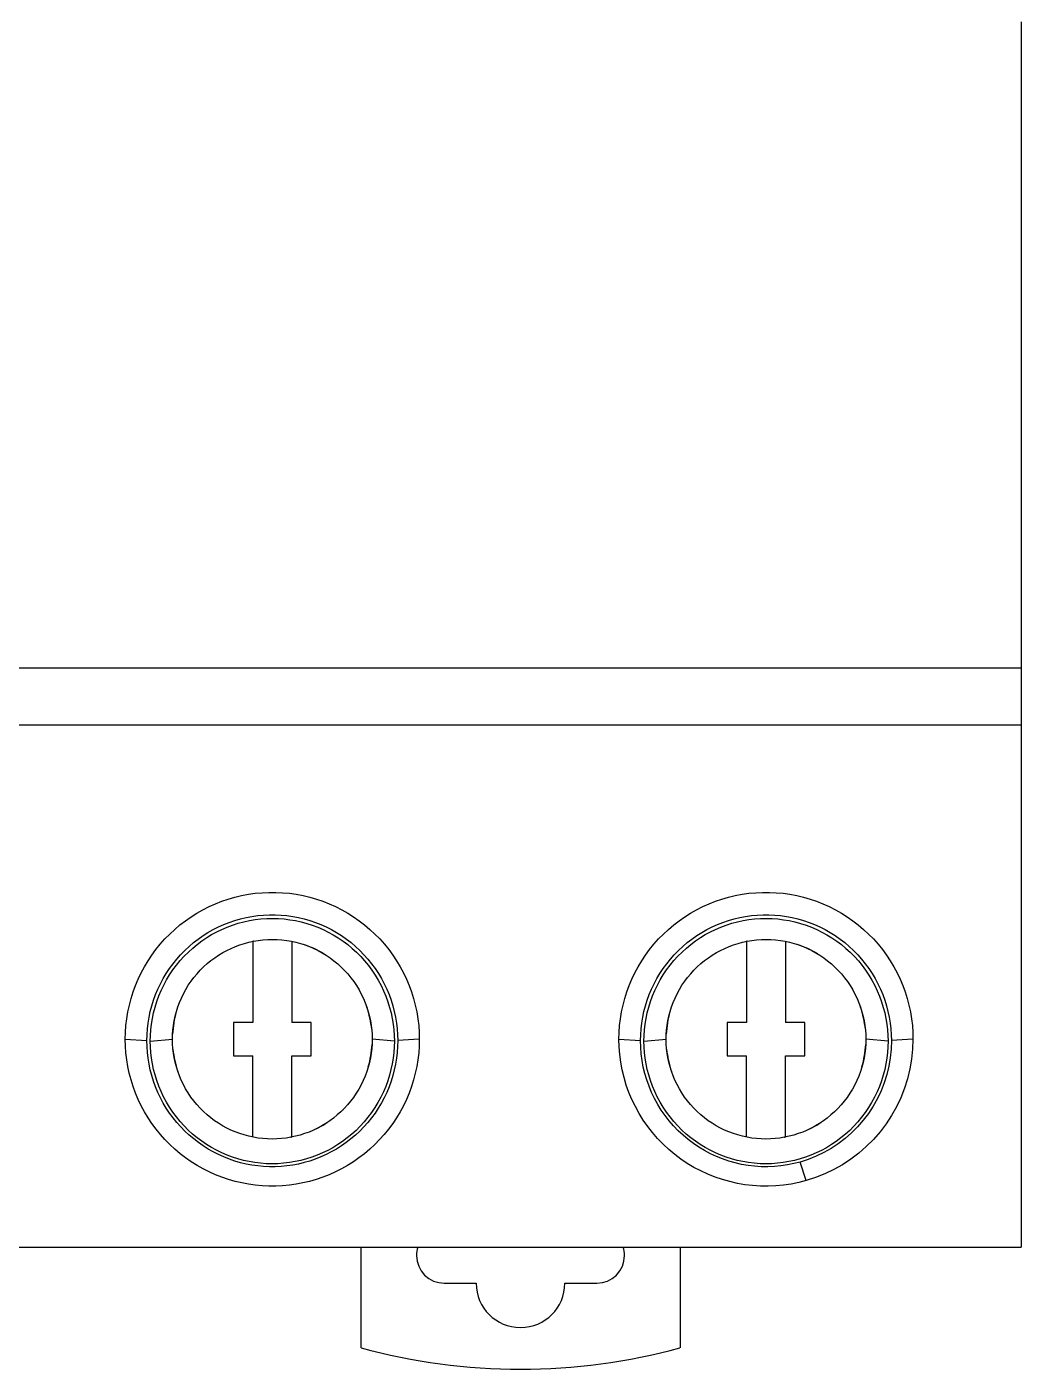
# Model space of a CAD drawing. Header units: millimetres. Extents: x 2268 to 4339, y 1619 to 2163.
# Drawn here: x 3994.13 to 4028.47, y 1781.08 to 1827.45 of the extents above; entities that cross this region are included whole.
import ezdxf

# ---------------------------------------------------------------- set-up
doc = ezdxf.new("R2010")
doc.units = ezdxf.units.MM

msp = doc.modelspace()

# ---------------------------------------------------------------- linework, layer by layer
for p, q in [((4028.466, 1827.628), (4028.466, 1805.313)), ((3959.798, 1805.313), (4028.466, 1805.313)), ((4028.466, 1805.313), (4028.466, 1803.34)), ((3959.798, 1803.34), (4028.466, 1803.34)), ((4028.466, 1803.34), (4028.466, 1785.297)), ((4000.863, 1797.246), (4001.088, 1797.323)), ((4001.088, 1797.323), (4001.316, 1797.389)), ((4001.316, 1797.389), (4001.547, 1797.444)), ((4001.547, 1797.444), (4001.781, 1797.488)), ((4001.781, 1797.488), (4002.016, 1797.521)), ((4002.016, 1797.521), (4002.252, 1797.543)), ((4002.252, 1797.543), (4002.489, 1797.554)), ((4002.489, 1797.554), (4002.727, 1797.554)), ((4002.727, 1797.554), (4002.964, 1797.543)), ((4002.964, 1797.543), (4003.201, 1797.521)), ((4003.201, 1797.521), (4003.436, 1797.488)), ((4003.436, 1797.488), (4003.669, 1797.444)), ((4003.669, 1797.444), (4003.9, 1797.388)), ((4003.9, 1797.388), (4004.129, 1797.323)), ((4004.129, 1797.323), (4004.354, 1797.246)), ((4017.91, 1797.246), (4018.135, 1797.323)), ((4018.135, 1797.323), (4018.363, 1797.389)), ((4018.363, 1797.389), (4018.594, 1797.444)), ((4018.594, 1797.444), (4018.828, 1797.488)), ((4018.828, 1797.488), (4019.063, 1797.521)), ((4019.063, 1797.521), (4019.299, 1797.543)), ((4019.299, 1797.543), (4019.537, 1797.554)), ((4019.537, 1797.554), (4019.774, 1797.554)), ((4019.774, 1797.554), (4020.011, 1797.543)), ((4020.011, 1797.543), (4020.248, 1797.521)), ((4020.248, 1797.521), (4020.483, 1797.488)), ((4020.483, 1797.488), (4020.716, 1797.444)), ((4020.716, 1797.444), (4020.948, 1797.388)), ((4020.948, 1797.388), (4021.176, 1797.323)), ((4021.176, 1797.323), (4021.401, 1797.246)), ((3999.804, 1796.711), (4000.005, 1796.838)), ((4000.005, 1796.838), (4000.212, 1796.955)), ((4000.212, 1796.955), (4000.425, 1797.062)), ((4000.425, 1797.062), (4000.642, 1797.159)), ((4000.642, 1797.159), (4000.863, 1797.246)), ((4004.354, 1797.246), (4004.575, 1797.159)), ((4004.575, 1797.159), (4004.792, 1797.062)), ((4004.792, 1797.062), (4005.004, 1796.955)), ((4005.004, 1796.955), (4005.211, 1796.838)), ((4005.211, 1796.838), (4005.412, 1796.711)), ((4016.851, 1796.711), (4017.053, 1796.838)), ((4017.053, 1796.838), (4017.26, 1796.955)), ((4017.26, 1796.955), (4017.472, 1797.062)), ((4017.472, 1797.062), (4017.689, 1797.159)), ((4017.689, 1797.159), (4017.91, 1797.246)), ((4021.401, 1797.246), (4021.622, 1797.159)), ((4021.622, 1797.159), (4021.839, 1797.062)), ((4021.839, 1797.062), (4022.051, 1796.955)), ((4022.051, 1796.955), (4022.258, 1796.838)), ((4022.258, 1796.838), (4022.459, 1796.711)), ((3999.239, 1796.276), (3999.42, 1796.43)), ((3999.42, 1796.43), (3999.609, 1796.575)), ((3999.609, 1796.575), (3999.804, 1796.711)), ((4000.564, 1796.267), (4000.745, 1796.359)), ((4000.745, 1796.359), (4000.93, 1796.442)), ((4000.868, 1796.276), (4001.051, 1796.354)), ((4000.93, 1796.442), (4001.119, 1796.516)), ((4001.051, 1796.354), (4001.238, 1796.424)), ((4001.119, 1796.516), (4001.311, 1796.582)), ((4001.238, 1796.424), (4001.429, 1796.485)), ((4001.311, 1796.582), (4001.506, 1796.638)), ((4001.429, 1796.485), (4001.622, 1796.536)), ((4001.506, 1796.638), (4001.703, 1796.686)), ((4001.622, 1796.536), (4001.817, 1796.579)), ((4001.703, 1796.686), (4001.902, 1796.723)), ((4001.817, 1796.579), (4002.015, 1796.612)), ((4001.902, 1796.723), (4002.103, 1796.752)), ((4002.015, 1796.612), (4002.214, 1796.635)), ((4002.103, 1796.752), (4002.304, 1796.771)), ((4002.214, 1796.635), (4002.414, 1796.65)), ((4002.304, 1796.771), (4002.507, 1796.78)), ((4002.414, 1796.65), (4002.615, 1796.654)), ((4002.507, 1796.78), (4002.71, 1796.78)), ((4002.615, 1796.654), (4002.816, 1796.649)), ((4002.71, 1796.78), (4002.912, 1796.771)), ((4002.816, 1796.649), (4003.016, 1796.634)), ((4002.912, 1796.771), (4003.114, 1796.752)), ((4003.016, 1796.634), (4003.214, 1796.61)), ((4003.114, 1796.752), (4003.314, 1796.723)), ((4003.214, 1796.61), (4003.412, 1796.576)), ((4003.314, 1796.723), (4003.514, 1796.685)), ((4003.412, 1796.576), (4003.607, 1796.533)), ((4003.514, 1796.685), (4003.711, 1796.638)), ((4003.607, 1796.533), (4003.8, 1796.481)), ((4003.711, 1796.638), (4003.906, 1796.582)), ((4003.8, 1796.481), (4003.989, 1796.42)), ((4003.906, 1796.582), (4004.097, 1796.516)), ((4003.989, 1796.42), (4004.176, 1796.35)), ((4004.097, 1796.516), (4004.286, 1796.442)), ((4004.176, 1796.35), (4004.359, 1796.271)), ((4004.286, 1796.442), (4004.471, 1796.358)), ((4004.471, 1796.358), (4004.652, 1796.267)), ((4005.412, 1796.711), (4005.607, 1796.575)), ((4005.607, 1796.575), (4005.796, 1796.43)), ((4005.796, 1796.43), (4005.978, 1796.276)), ((4016.286, 1796.276), (4016.468, 1796.43)), ((4016.468, 1796.43), (4016.656, 1796.575)), ((4016.656, 1796.575), (4016.851, 1796.711)), ((4017.611, 1796.267), (4017.792, 1796.359)), ((4017.792, 1796.359), (4017.977, 1796.442)), ((4017.915, 1796.276), (4018.098, 1796.354)), ((4017.977, 1796.442), (4018.166, 1796.516)), ((4018.098, 1796.354), (4018.285, 1796.424)), ((4018.166, 1796.516), (4018.358, 1796.582)), ((4018.285, 1796.424), (4018.476, 1796.485)), ((4018.358, 1796.582), (4018.553, 1796.638)), ((4018.476, 1796.485), (4018.669, 1796.536)), ((4018.553, 1796.638), (4018.75, 1796.686)), ((4018.669, 1796.536), (4018.864, 1796.579)), ((4018.75, 1796.686), (4018.949, 1796.723)), ((4018.864, 1796.579), (4019.062, 1796.612)), ((4018.949, 1796.723), (4019.15, 1796.752)), ((4019.062, 1796.612), (4019.261, 1796.635)), ((4019.15, 1796.752), (4019.352, 1796.771)), ((4019.261, 1796.635), (4019.461, 1796.65)), ((4019.352, 1796.771), (4019.554, 1796.78)), ((4019.461, 1796.65), (4019.662, 1796.654)), ((4019.554, 1796.78), (4019.757, 1796.78)), ((4019.662, 1796.654), (4019.863, 1796.649)), ((4019.757, 1796.78), (4019.959, 1796.771)), ((4019.863, 1796.649), (4020.063, 1796.634)), ((4019.959, 1796.771), (4020.161, 1796.752)), ((4020.063, 1796.634), (4020.262, 1796.61)), ((4020.161, 1796.752), (4020.362, 1796.723)), ((4020.262, 1796.61), (4020.459, 1796.576)), ((4020.362, 1796.723), (4020.561, 1796.685)), ((4020.459, 1796.576), (4020.654, 1796.533)), ((4020.561, 1796.685), (4020.758, 1796.638)), ((4020.654, 1796.533), (4020.847, 1796.481)), ((4020.758, 1796.638), (4020.953, 1796.582)), ((4020.847, 1796.481), (4021.037, 1796.42)), ((4020.953, 1796.582), (4021.145, 1796.516)), ((4021.037, 1796.42), (4021.223, 1796.35)), ((4021.145, 1796.516), (4021.333, 1796.442)), ((4021.223, 1796.35), (4021.406, 1796.271)), ((4021.333, 1796.442), (4021.518, 1796.358)), ((4021.518, 1796.358), (4021.7, 1796.267)), ((4022.459, 1796.711), (4022.655, 1796.575)), ((4022.655, 1796.575), (4022.843, 1796.43)), ((4022.843, 1796.43), (4023.025, 1796.276)), ((3998.739, 1795.766), (3998.898, 1795.944)), ((3998.898, 1795.944), (3999.064, 1796.114)), ((3999.064, 1796.114), (3999.239, 1796.276)), ((3999.888, 1795.817), (4000.049, 1795.941)), ((4000.015, 1795.757), (4000.176, 1795.877)), ((4000.049, 1795.941), (4000.216, 1796.058)), ((4000.176, 1795.877), (4000.342, 1795.989)), ((4000.216, 1796.058), (4000.387, 1796.166)), ((4000.342, 1795.989), (4000.513, 1796.093)), ((4000.387, 1796.166), (4000.564, 1796.267)), ((4000.513, 1796.093), (4000.688, 1796.189)), ((4000.688, 1796.189), (4000.868, 1796.276)), ((4001.961, 1795.866), (4002.123, 1795.893)), ((4002.123, 1795.893), (4002.286, 1795.913)), ((4002.286, 1795.913), (4002.45, 1795.924)), ((4002.45, 1795.924), (4002.614, 1795.928)), ((4002.614, 1795.928), (4002.778, 1795.923)), ((4002.778, 1795.923), (4002.942, 1795.912)), ((4002.942, 1795.912), (4003.104, 1795.892)), ((4003.104, 1795.892), (4003.266, 1795.864)), ((4004.359, 1796.271), (4004.539, 1796.183)), ((4004.539, 1796.183), (4004.714, 1796.087)), ((4004.652, 1796.267), (4004.829, 1796.166)), ((4004.714, 1796.087), (4004.885, 1795.982)), ((4004.829, 1796.166), (4005.001, 1796.058)), ((4004.885, 1795.982), (4005.051, 1795.869)), ((4005.001, 1796.058), (4005.167, 1795.941)), ((4005.167, 1795.941), (4005.328, 1795.817)), ((4005.978, 1796.276), (4006.152, 1796.114)), ((4006.152, 1796.114), (4006.318, 1795.943)), ((4006.318, 1795.943), (4006.477, 1795.766)), ((4015.787, 1795.766), (4015.945, 1795.944)), ((4015.945, 1795.944), (4016.112, 1796.114)), ((4016.112, 1796.114), (4016.286, 1796.276)), ((4016.935, 1795.817), (4017.096, 1795.941)), ((4017.062, 1795.757), (4017.223, 1795.877)), ((4017.096, 1795.941), (4017.263, 1796.058)), ((4017.223, 1795.877), (4017.389, 1795.989)), ((4017.263, 1796.058), (4017.435, 1796.166)), ((4017.389, 1795.989), (4017.56, 1796.093)), ((4017.435, 1796.166), (4017.611, 1796.267)), ((4017.56, 1796.093), (4017.735, 1796.189)), ((4017.735, 1796.189), (4017.915, 1796.276)), ((4019.008, 1795.866), (4019.17, 1795.893)), ((4019.17, 1795.893), (4019.333, 1795.913)), ((4019.333, 1795.913), (4019.497, 1795.924)), ((4019.497, 1795.924), (4019.661, 1795.928)), ((4019.661, 1795.928), (4019.825, 1795.923)), ((4019.825, 1795.923), (4019.989, 1795.912)), ((4019.989, 1795.912), (4020.151, 1795.892)), ((4020.151, 1795.892), (4020.313, 1795.864)), ((4021.406, 1796.271), (4021.586, 1796.183)), ((4021.586, 1796.183), (4021.761, 1796.087)), ((4021.7, 1796.267), (4021.876, 1796.166)), ((4021.761, 1796.087), (4021.932, 1795.982)), ((4021.876, 1796.166), (4022.048, 1796.058)), ((4021.932, 1795.982), (4022.098, 1795.869)), ((4022.048, 1796.058), (4022.214, 1795.941)), ((4022.214, 1795.941), (4022.375, 1795.817)), ((4023.025, 1796.276), (4023.199, 1796.114)), ((4023.199, 1796.114), (4023.366, 1795.943)), ((4023.366, 1795.943), (4023.524, 1795.766)), ((3998.448, 1795.389), (3998.589, 1795.581)), ((3998.589, 1795.581), (3998.739, 1795.766)), ((3999.442, 1795.401), (3999.584, 1795.546)), ((3999.567, 1795.349), (3999.71, 1795.493)), ((3999.584, 1795.546), (3999.733, 1795.685)), ((3999.71, 1795.493), (3999.86, 1795.629)), ((3999.733, 1795.685), (3999.888, 1795.817)), ((3999.86, 1795.629), (4000.015, 1795.757)), ((4000.754, 1795.387), (4000.894, 1795.471)), ((4000.894, 1795.471), (4001.037, 1795.549)), ((4001.037, 1795.549), (4001.184, 1795.62)), ((4001.184, 1795.62), (4001.334, 1795.684)), ((4001.334, 1795.684), (4001.487, 1795.74)), ((4001.487, 1795.74), (4001.643, 1795.79)), ((4001.643, 1795.79), (4001.801, 1795.832)), ((4001.801, 1795.832), (4001.961, 1795.866)), ((4001.938, 1795.862), (4001.938, 1793.055)), ((4003.266, 1795.864), (4003.425, 1795.829)), ((4003.278, 1795.862), (4003.278, 1793.055)), ((4003.425, 1795.829), (4003.583, 1795.787)), ((4003.583, 1795.787), (4003.738, 1795.737)), ((4003.738, 1795.737), (4003.891, 1795.68)), ((4003.891, 1795.68), (4004.041, 1795.616)), ((4004.041, 1795.616), (4004.187, 1795.545)), ((4004.187, 1795.545), (4004.331, 1795.466)), ((4004.331, 1795.466), (4004.471, 1795.381)), ((4005.051, 1795.869), (4005.212, 1795.748)), ((4005.212, 1795.748), (4005.367, 1795.619)), ((4005.328, 1795.817), (4005.483, 1795.685)), ((4005.367, 1795.619), (4005.517, 1795.482)), ((4005.483, 1795.685), (4005.632, 1795.546)), ((4005.517, 1795.482), (4005.66, 1795.338)), ((4005.632, 1795.546), (4005.774, 1795.4)), ((4006.477, 1795.766), (4006.627, 1795.58)), ((4006.627, 1795.58), (4006.768, 1795.388)), ((4015.495, 1795.389), (4015.637, 1795.581)), ((4015.637, 1795.581), (4015.787, 1795.766)), ((4016.489, 1795.401), (4016.632, 1795.546)), ((4016.614, 1795.349), (4016.757, 1795.493)), ((4016.632, 1795.546), (4016.78, 1795.685)), ((4016.757, 1795.493), (4016.907, 1795.629)), ((4016.78, 1795.685), (4016.935, 1795.817)), ((4016.907, 1795.629), (4017.062, 1795.757)), ((4017.801, 1795.387), (4017.941, 1795.471)), ((4017.941, 1795.471), (4018.084, 1795.549)), ((4018.084, 1795.549), (4018.231, 1795.62)), ((4018.231, 1795.62), (4018.381, 1795.684)), ((4018.381, 1795.684), (4018.534, 1795.74)), ((4018.534, 1795.74), (4018.69, 1795.79)), ((4018.69, 1795.79), (4018.848, 1795.832)), ((4018.848, 1795.832), (4019.008, 1795.866)), ((4018.985, 1795.862), (4018.985, 1793.055)), ((4020.313, 1795.864), (4020.472, 1795.829)), ((4020.325, 1795.862), (4020.325, 1793.055)), ((4020.472, 1795.829), (4020.63, 1795.787)), ((4020.63, 1795.787), (4020.785, 1795.737)), ((4020.785, 1795.737), (4020.938, 1795.68)), ((4020.938, 1795.68), (4021.088, 1795.616)), ((4021.088, 1795.616), (4021.235, 1795.545)), ((4021.235, 1795.545), (4021.378, 1795.466)), ((4021.378, 1795.466), (4021.518, 1795.381)), ((4022.098, 1795.869), (4022.259, 1795.748)), ((4022.259, 1795.748), (4022.414, 1795.619)), ((4022.375, 1795.817), (4022.53, 1795.685)), ((4022.414, 1795.619), (4022.564, 1795.482)), ((4022.53, 1795.685), (4022.679, 1795.546)), ((4022.564, 1795.482), (4022.707, 1795.338)), ((4022.679, 1795.546), (4022.821, 1795.4)), ((4023.524, 1795.766), (4023.674, 1795.58)), ((4023.674, 1795.58), (4023.815, 1795.388)), ((3998.081, 1794.775), (3998.194, 1794.986)), ((3998.194, 1794.986), (3998.316, 1795.19)), ((3998.316, 1795.19), (3998.448, 1795.389)), ((3999.059, 1794.925), (3999.179, 1795.089)), ((3999.178, 1794.877), (3999.3, 1795.041)), ((3999.179, 1795.089), (3999.307, 1795.248)), ((3999.3, 1795.041), (3999.43, 1795.199)), ((3999.307, 1795.248), (3999.442, 1795.401)), ((3999.43, 1795.199), (3999.567, 1795.349)), ((4000.12, 1794.866), (4000.237, 1794.983)), ((4000.237, 1794.983), (4000.359, 1795.094)), ((4000.359, 1795.094), (4000.487, 1795.198)), ((4000.487, 1795.198), (4000.618, 1795.296)), ((4000.618, 1795.296), (4000.754, 1795.387)), ((4004.471, 1795.381), (4004.606, 1795.289)), ((4004.606, 1795.289), (4004.738, 1795.191)), ((4004.738, 1795.191), (4004.865, 1795.086)), ((4004.865, 1795.086), (4004.988, 1794.975)), ((4004.988, 1794.975), (4005.105, 1794.857)), ((4005.66, 1795.338), (4005.797, 1795.186)), ((4005.774, 1795.4), (4005.909, 1795.248)), ((4005.797, 1795.186), (4005.926, 1795.028)), ((4005.909, 1795.248), (4006.037, 1795.089)), ((4005.926, 1795.028), (4006.048, 1794.863)), ((4006.037, 1795.089), (4006.158, 1794.924)), ((4006.768, 1795.388), (4006.9, 1795.19)), ((4006.9, 1795.19), (4007.023, 1794.985)), ((4007.023, 1794.985), (4007.135, 1794.775)), ((4015.128, 1794.775), (4015.241, 1794.986)), ((4015.241, 1794.986), (4015.363, 1795.19)), ((4015.363, 1795.19), (4015.495, 1795.389)), ((4016.106, 1794.925), (4016.226, 1795.089)), ((4016.225, 1794.877), (4016.347, 1795.041)), ((4016.226, 1795.089), (4016.354, 1795.248)), ((4016.347, 1795.041), (4016.477, 1795.199)), ((4016.354, 1795.248), (4016.489, 1795.401)), ((4016.477, 1795.199), (4016.614, 1795.349)), ((4017.167, 1794.866), (4017.284, 1794.983)), ((4017.284, 1794.983), (4017.407, 1795.094)), ((4017.407, 1795.094), (4017.534, 1795.198)), ((4017.534, 1795.198), (4017.665, 1795.296)), ((4017.665, 1795.296), (4017.801, 1795.387)), ((4021.518, 1795.381), (4021.654, 1795.289)), ((4021.654, 1795.289), (4021.785, 1795.191)), ((4021.785, 1795.191), (4021.913, 1795.086)), ((4021.913, 1795.086), (4022.035, 1794.975)), ((4022.035, 1794.975), (4022.152, 1794.857)), ((4022.707, 1795.338), (4022.844, 1795.186)), ((4022.821, 1795.4), (4022.956, 1795.248)), ((4022.844, 1795.186), (4022.973, 1795.028)), ((4022.956, 1795.248), (4023.084, 1795.089)), ((4022.973, 1795.028), (4023.095, 1794.863)), ((4023.084, 1795.089), (4023.205, 1794.924)), ((4023.815, 1795.388), (4023.947, 1795.19)), ((4023.947, 1795.19), (4024.07, 1794.985)), ((4024.07, 1794.985), (4024.183, 1794.775)), ((3997.885, 1794.34), (3997.978, 1794.56)), ((3997.978, 1794.56), (3998.081, 1794.775)), ((3998.745, 1794.399), (3998.841, 1794.579)), ((3998.841, 1794.579), (3998.946, 1794.755)), ((3998.859, 1794.351), (3998.957, 1794.532)), ((3998.946, 1794.755), (3999.059, 1794.925)), ((3998.957, 1794.532), (3999.063, 1794.707)), ((3999.063, 1794.707), (3999.178, 1794.877)), ((3999.708, 1794.344), (3999.801, 1794.482)), ((3999.801, 1794.482), (3999.901, 1794.616)), ((3999.901, 1794.616), (4000.008, 1794.744)), ((4000.008, 1794.744), (4000.12, 1794.866)), ((4005.105, 1794.857), (4005.217, 1794.734)), ((4005.217, 1794.734), (4005.323, 1794.605)), ((4005.323, 1794.605), (4005.423, 1794.471)), ((4006.048, 1794.863), (4006.162, 1794.693)), ((4006.158, 1794.924), (4006.27, 1794.754)), ((4006.162, 1794.693), (4006.267, 1794.517)), ((4006.267, 1794.517), (4006.364, 1794.336)), ((4006.27, 1794.754), (4006.375, 1794.579)), ((4006.375, 1794.579), (4006.471, 1794.399)), ((4007.135, 1794.775), (4007.238, 1794.56)), ((4007.238, 1794.56), (4007.331, 1794.34)), ((4014.932, 1794.34), (4015.025, 1794.56)), ((4015.025, 1794.56), (4015.128, 1794.775)), ((4015.792, 1794.399), (4015.888, 1794.579)), ((4015.888, 1794.579), (4015.993, 1794.755)), ((4015.906, 1794.351), (4016.004, 1794.532)), ((4015.993, 1794.755), (4016.106, 1794.925)), ((4016.004, 1794.532), (4016.11, 1794.707)), ((4016.11, 1794.707), (4016.225, 1794.877)), ((4016.755, 1794.344), (4016.849, 1794.482)), ((4016.849, 1794.482), (4016.949, 1794.616)), ((4016.949, 1794.616), (4017.055, 1794.744)), ((4017.055, 1794.744), (4017.167, 1794.866)), ((4022.152, 1794.857), (4022.264, 1794.734)), ((4022.264, 1794.734), (4022.37, 1794.605)), ((4022.37, 1794.605), (4022.47, 1794.471)), ((4023.095, 1794.863), (4023.209, 1794.693)), ((4023.205, 1794.924), (4023.317, 1794.754)), ((4023.209, 1794.693), (4023.315, 1794.517)), ((4023.315, 1794.517), (4023.411, 1794.336)), ((4023.317, 1794.754), (4023.422, 1794.579)), ((4023.422, 1794.579), (4023.518, 1794.399)), ((4024.183, 1794.775), (4024.285, 1794.56)), ((4024.285, 1794.56), (4024.378, 1794.34)), ((3997.731, 1793.888), (3997.803, 1794.116)), ((3997.803, 1794.116), (3997.885, 1794.34)), ((3998.508, 1793.834), (3998.578, 1794.026)), ((3998.578, 1794.026), (3998.657, 1794.215)), ((3998.657, 1794.215), (3998.745, 1794.399)), ((3998.691, 1793.978), (3998.77, 1794.166)), ((3998.77, 1794.166), (3998.859, 1794.351)), ((3999.468, 1793.904), (3999.541, 1794.054)), ((3999.541, 1794.054), (3999.621, 1794.201)), ((3999.621, 1794.201), (3999.708, 1794.344)), ((4005.423, 1794.471), (4005.516, 1794.332)), ((4005.516, 1794.332), (4005.602, 1794.189)), ((4005.602, 1794.189), (4005.681, 1794.042)), ((4005.681, 1794.042), (4005.753, 1793.892)), ((4006.364, 1794.336), (4006.452, 1794.151)), ((4006.452, 1794.151), (4006.531, 1793.963)), ((4006.471, 1794.399), (4006.559, 1794.214)), ((4006.559, 1794.214), (4006.638, 1794.026)), ((4006.638, 1794.026), (4006.708, 1793.833)), ((4007.331, 1794.34), (4007.413, 1794.116)), ((4007.413, 1794.116), (4007.485, 1793.888)), ((4014.779, 1793.888), (4014.85, 1794.116)), ((4014.85, 1794.116), (4014.932, 1794.34)), ((4015.555, 1793.834), (4015.625, 1794.026)), ((4015.625, 1794.026), (4015.704, 1794.215)), ((4015.704, 1794.215), (4015.792, 1794.399)), ((4015.738, 1793.978), (4015.818, 1794.166)), ((4015.818, 1794.166), (4015.906, 1794.351)), ((4016.515, 1793.904), (4016.588, 1794.054)), ((4016.588, 1794.054), (4016.668, 1794.201)), ((4016.668, 1794.201), (4016.755, 1794.344)), ((4022.47, 1794.471), (4022.563, 1794.332)), ((4022.563, 1794.332), (4022.649, 1794.189)), ((4022.649, 1794.189), (4022.728, 1794.042)), ((4022.728, 1794.042), (4022.8, 1793.892)), ((4023.411, 1794.336), (4023.499, 1794.151)), ((4023.499, 1794.151), (4023.578, 1793.963)), ((4023.518, 1794.399), (4023.606, 1794.214)), ((4023.606, 1794.214), (4023.685, 1794.026)), ((4023.685, 1794.026), (4023.755, 1793.833)), ((4024.378, 1794.34), (4024.46, 1794.116)), ((4024.46, 1794.116), (4024.532, 1793.888)), ((3997.621, 1793.424), (3997.671, 1793.657)), ((3997.671, 1793.657), (3997.731, 1793.888)), ((3998.395, 1793.441), (3998.447, 1793.639)), ((3998.447, 1793.639), (3998.508, 1793.834)), ((3998.509, 1793.397), (3998.56, 1793.592)), ((3998.56, 1793.592), (3998.621, 1793.786)), ((3998.621, 1793.786), (3998.691, 1793.978)), ((3999.296, 1793.437), (3999.346, 1793.595)), ((3999.346, 1793.595), (3999.403, 1793.751)), ((3999.403, 1793.751), (3999.468, 1793.904)), ((4005.753, 1793.892), (4005.817, 1793.739)), ((4005.817, 1793.739), (4005.874, 1793.584)), ((4005.874, 1793.584), (4005.923, 1793.428)), ((4006.531, 1793.963), (4006.6, 1793.773)), ((4006.6, 1793.773), (4006.659, 1793.581)), ((4006.659, 1793.581), (4006.709, 1793.388)), ((4006.708, 1793.833), (4006.769, 1793.638)), ((4006.769, 1793.638), (4006.821, 1793.44)), ((4007.485, 1793.888), (4007.545, 1793.657)), ((4007.545, 1793.657), (4007.595, 1793.424)), ((4014.668, 1793.424), (4014.718, 1793.657)), ((4014.718, 1793.657), (4014.779, 1793.888)), ((4015.442, 1793.441), (4015.494, 1793.639)), ((4015.494, 1793.639), (4015.555, 1793.834)), ((4015.556, 1793.397), (4015.607, 1793.592)), ((4015.607, 1793.592), (4015.668, 1793.786)), ((4015.668, 1793.786), (4015.738, 1793.978)), ((4016.343, 1793.437), (4016.393, 1793.595)), ((4016.393, 1793.595), (4016.45, 1793.751)), ((4016.45, 1793.751), (4016.515, 1793.904)), ((4022.8, 1793.892), (4022.865, 1793.739)), ((4022.865, 1793.739), (4022.921, 1793.584)), ((4022.921, 1793.584), (4022.97, 1793.428)), ((4023.578, 1793.963), (4023.647, 1793.773)), ((4023.647, 1793.773), (4023.707, 1793.581)), ((4023.707, 1793.581), (4023.757, 1793.388)), ((4023.755, 1793.833), (4023.817, 1793.638)), ((4023.817, 1793.638), (4023.868, 1793.44)), ((4024.532, 1793.888), (4024.593, 1793.657)), ((4024.593, 1793.657), (4024.642, 1793.424)), ((3997.554, 1792.953), (3997.582, 1793.189)), ((3997.582, 1793.189), (3997.621, 1793.424)), ((3998.319, 1793.039), (3998.352, 1793.24)), ((3998.352, 1793.24), (3998.395, 1793.441)), ((3998.435, 1793.004), (3998.467, 1793.201)), ((3998.467, 1793.201), (3998.509, 1793.397)), ((3999.194, 1792.959), (3999.22, 1793.119)), ((3999.22, 1793.119), (3999.254, 1793.279)), ((3999.254, 1793.279), (3999.296, 1793.437)), ((4005.923, 1793.428), (4005.964, 1793.271)), ((4005.964, 1793.271), (4005.997, 1793.114)), ((4005.997, 1793.114), (4006.023, 1792.955)), ((4006.709, 1793.388), (4006.75, 1793.194)), ((4006.75, 1793.194), (4006.782, 1793)), ((4006.821, 1793.44), (4006.864, 1793.24)), ((4006.864, 1793.24), (4006.897, 1793.039)), ((4007.595, 1793.424), (4007.634, 1793.189)), ((4007.634, 1793.189), (4007.662, 1792.953)), ((4014.601, 1792.953), (4014.629, 1793.189)), ((4014.629, 1793.189), (4014.668, 1793.424)), ((4015.366, 1793.039), (4015.399, 1793.24)), ((4015.399, 1793.24), (4015.442, 1793.441)), ((4015.482, 1793.004), (4015.514, 1793.201)), ((4015.514, 1793.201), (4015.556, 1793.397)), ((4016.241, 1792.959), (4016.267, 1793.119)), ((4016.267, 1793.119), (4016.301, 1793.279)), ((4016.301, 1793.279), (4016.343, 1793.437)), ((4022.97, 1793.428), (4023.011, 1793.271)), ((4023.011, 1793.271), (4023.044, 1793.114)), ((4023.044, 1793.114), (4023.07, 1792.955)), ((4023.757, 1793.388), (4023.797, 1793.194)), ((4023.797, 1793.194), (4023.829, 1793)), ((4023.868, 1793.44), (4023.911, 1793.24)), ((4023.911, 1793.24), (4023.944, 1793.039)), ((4024.642, 1793.424), (4024.681, 1793.189)), ((4024.681, 1793.189), (4024.709, 1792.953)), ((3997.532, 1792.48), (3997.537, 1792.716)), ((3997.537, 1792.716), (3997.554, 1792.953)), ((3998.276, 1792.431), (3998.281, 1792.633)), ((3998.281, 1792.633), (3998.295, 1792.836)), ((3998.295, 1792.836), (3998.319, 1793.039)), ((3998.398, 1792.611), (3998.412, 1792.808)), ((3998.412, 1792.808), (3998.435, 1793.004)), ((3999.16, 1792.48), (3999.164, 1792.639)), ((3999.164, 1792.639), (3999.175, 1792.799)), ((3999.175, 1792.799), (3999.194, 1792.959)), ((4001.267, 1793.055), (4001.267, 1791.905)), ((4001.938, 1793.055), (4001.267, 1793.055)), ((4003.949, 1793.055), (4003.278, 1793.055)), ((4003.949, 1791.905), (4003.949, 1793.055)), ((4006.023, 1792.955), (4006.041, 1792.797)), ((4006.041, 1792.797), (4006.052, 1792.638)), ((4006.052, 1792.638), (4006.056, 1792.48)), ((4006.782, 1793), (4006.804, 1792.805)), ((4006.804, 1792.805), (4006.817, 1792.61)), ((4006.897, 1793.039), (4006.921, 1792.836)), ((4006.921, 1792.836), (4006.935, 1792.633)), ((4006.935, 1792.633), (4006.94, 1792.431)), ((4007.662, 1792.953), (4007.678, 1792.716)), ((4007.678, 1792.716), (4007.684, 1792.48)), ((4014.579, 1792.48), (4014.585, 1792.716)), ((4014.585, 1792.716), (4014.601, 1792.953)), ((4015.323, 1792.431), (4015.328, 1792.633)), ((4015.328, 1792.633), (4015.342, 1792.836)), ((4015.342, 1792.836), (4015.366, 1793.039)), ((4015.446, 1792.611), (4015.459, 1792.808)), ((4015.459, 1792.808), (4015.482, 1793.004)), ((4016.207, 1792.48), (4016.211, 1792.639)), ((4016.211, 1792.639), (4016.222, 1792.799)), ((4016.222, 1792.799), (4016.241, 1792.959)), ((4018.314, 1793.055), (4018.314, 1791.905)), ((4018.985, 1793.055), (4018.314, 1793.055)), ((4020.996, 1793.055), (4020.325, 1793.055)), ((4020.996, 1791.905), (4020.996, 1793.055)), ((4023.07, 1792.955), (4023.088, 1792.797)), ((4023.088, 1792.797), (4023.099, 1792.638)), ((4023.099, 1792.638), (4023.103, 1792.48)), ((4023.829, 1793), (4023.851, 1792.805)), ((4023.851, 1792.805), (4023.865, 1792.61)), ((4023.944, 1793.039), (4023.968, 1792.836)), ((4023.968, 1792.836), (4023.982, 1792.633)), ((4023.982, 1792.633), (4023.987, 1792.431)), ((4024.709, 1792.953), (4024.726, 1792.716)), ((4024.726, 1792.716), (4024.731, 1792.48)), ((3997.537, 1792.244), (3997.532, 1792.48)), ((3997.532, 1792.48), (3998.276, 1792.431)), ((3997.554, 1792.008), (3997.537, 1792.244)), ((3998.281, 1792.229), (3998.276, 1792.431)), ((3998.295, 1792.026), (3998.281, 1792.229)), ((3998.394, 1792.415), (3998.398, 1792.611)), ((3998.394, 1792.415), (3999.16, 1792.48)), ((3998.398, 1792.22), (3998.394, 1792.415)), ((3998.412, 1792.024), (3998.398, 1792.22)), ((3999.164, 1792.321), (3999.16, 1792.48)), ((3999.175, 1792.162), (3999.164, 1792.321)), ((4006.052, 1792.32), (4006.041, 1792.16)), ((4006.056, 1792.48), (4006.052, 1792.32)), ((4006.822, 1792.415), (4006.056, 1792.48)), ((4006.817, 1792.219), (4006.804, 1792.021)), ((4006.817, 1792.61), (4006.822, 1792.415)), ((4006.822, 1792.415), (4006.817, 1792.219)), ((4006.935, 1792.229), (4006.921, 1792.026)), ((4006.94, 1792.431), (4006.935, 1792.229)), ((4007.684, 1792.48), (4006.94, 1792.431)), ((4007.679, 1792.244), (4007.662, 1792.008)), ((4007.684, 1792.48), (4007.679, 1792.244)), ((4014.586, 1792.214), (4014.579, 1792.48)), ((4014.579, 1792.48), (4015.323, 1792.431)), ((4014.607, 1791.948), (4014.586, 1792.214)), ((4015.329, 1792.203), (4015.323, 1792.431)), ((4015.347, 1791.974), (4015.329, 1792.203)), ((4015.441, 1792.415), (4015.446, 1792.611)), ((4015.441, 1792.415), (4016.207, 1792.48)), ((4015.446, 1792.22), (4015.441, 1792.415)), ((4015.459, 1792.024), (4015.446, 1792.22)), ((4016.211, 1792.321), (4016.207, 1792.48)), ((4016.222, 1792.162), (4016.211, 1792.321)), ((4023.099, 1792.32), (4023.088, 1792.16)), ((4023.103, 1792.48), (4023.099, 1792.32)), ((4023.869, 1792.415), (4023.103, 1792.48)), ((4023.864, 1792.219), (4023.851, 1792.021)), ((4023.869, 1792.415), (4023.864, 1792.219)), ((4023.865, 1792.61), (4023.869, 1792.415)), ((4023.987, 1792.431), (4023.977, 1792.137)), ((4024.731, 1792.48), (4023.987, 1792.431)), ((4024.731, 1792.48), (4024.72, 1792.138)), ((3997.582, 1791.772), (3997.554, 1792.008)), ((3997.62, 1791.537), (3997.582, 1791.772)), ((3998.318, 1791.823), (3998.295, 1792.026)), ((3998.352, 1791.621), (3998.318, 1791.823)), ((3998.435, 1791.828), (3998.412, 1792.024)), ((3998.466, 1791.633), (3998.435, 1791.828)), ((3999.193, 1792.003), (3999.175, 1792.162)), ((3999.219, 1791.844), (3999.193, 1792.003)), ((3999.253, 1791.686), (3999.219, 1791.844)), ((4001.267, 1791.905), (4001.938, 1791.905)), ((4001.938, 1789.098), (4001.938, 1791.905)), ((4003.278, 1789.098), (4003.278, 1791.905)), ((4003.278, 1791.905), (4003.949, 1791.905)), ((4005.996, 1791.839), (4005.961, 1791.679)), ((4006.022, 1791.999), (4005.996, 1791.839)), ((4006.041, 1792.16), (4006.022, 1791.999)), ((4006.781, 1791.824), (4006.748, 1791.627)), ((4006.804, 1792.021), (4006.781, 1791.824)), ((4006.897, 1791.823), (4006.864, 1791.621)), ((4006.921, 1792.026), (4006.897, 1791.823)), ((4007.634, 1791.772), (4007.595, 1791.537)), ((4007.662, 1792.008), (4007.634, 1791.772)), ((4014.642, 1791.683), (4014.607, 1791.948)), ((4015.377, 1791.746), (4015.347, 1791.974)), ((4015.419, 1791.519), (4015.377, 1791.746)), ((4015.482, 1791.828), (4015.459, 1792.024)), ((4015.513, 1791.633), (4015.482, 1791.828)), ((4016.241, 1792.003), (4016.222, 1792.162)), ((4016.266, 1791.844), (4016.241, 1792.003)), ((4016.3, 1791.686), (4016.266, 1791.844)), ((4018.314, 1791.905), (4018.985, 1791.905)), ((4018.985, 1789.098), (4018.985, 1791.905)), ((4020.325, 1789.098), (4020.325, 1791.905)), ((4020.325, 1791.905), (4020.996, 1791.905)), ((4023.043, 1791.839), (4023.008, 1791.679)), ((4023.069, 1791.999), (4023.043, 1791.839)), ((4023.088, 1792.16), (4023.069, 1791.999)), ((4023.828, 1791.824), (4023.796, 1791.627)), ((4023.851, 1792.021), (4023.828, 1791.824)), ((4023.947, 1791.843), (4023.897, 1791.55)), ((4023.977, 1792.137), (4023.947, 1791.843)), ((4024.685, 1791.795), (4024.626, 1791.453)), ((4024.72, 1792.138), (4024.685, 1791.795)), ((3997.67, 1791.303), (3997.62, 1791.537)), ((3997.731, 1791.072), (3997.67, 1791.303)), ((3998.394, 1791.421), (3998.352, 1791.621)), ((3998.446, 1791.222), (3998.394, 1791.421)), ((3998.507, 1791.439), (3998.466, 1791.633)), ((3998.558, 1791.245), (3998.507, 1791.439)), ((3998.618, 1791.053), (3998.558, 1791.245)), ((3999.294, 1791.528), (3999.253, 1791.686)), ((3999.343, 1791.372), (3999.294, 1791.528)), ((3999.4, 1791.217), (3999.343, 1791.372)), ((4005.869, 1791.362), (4005.811, 1791.206)), ((4005.919, 1791.52), (4005.869, 1791.362)), ((4005.961, 1791.679), (4005.919, 1791.52)), ((4006.706, 1791.43), (4006.655, 1791.234)), ((4006.748, 1791.627), (4006.706, 1791.43)), ((4006.821, 1791.421), (4006.769, 1791.222)), ((4006.864, 1791.621), (4006.821, 1791.421)), ((4007.545, 1791.303), (4007.484, 1791.072)), ((4007.595, 1791.537), (4007.545, 1791.303)), ((4014.692, 1791.418), (4014.642, 1791.683)), ((4014.755, 1791.156), (4014.692, 1791.418)), ((4015.473, 1791.294), (4015.419, 1791.519)), ((4015.539, 1791.072), (4015.473, 1791.294)), ((4015.554, 1791.439), (4015.513, 1791.633)), ((4015.605, 1791.245), (4015.554, 1791.439)), ((4015.665, 1791.053), (4015.605, 1791.245)), ((4016.341, 1791.528), (4016.3, 1791.686)), ((4016.39, 1791.372), (4016.341, 1791.528)), ((4016.447, 1791.217), (4016.39, 1791.372)), ((4022.916, 1791.362), (4022.859, 1791.206)), ((4022.966, 1791.52), (4022.916, 1791.362)), ((4023.008, 1791.679), (4022.966, 1791.52)), ((4023.754, 1791.43), (4023.702, 1791.234)), ((4023.827, 1791.26), (4023.738, 1790.975)), ((4023.796, 1791.627), (4023.754, 1791.43)), ((4023.897, 1791.55), (4023.827, 1791.26)), ((4024.626, 1791.453), (4024.544, 1791.116)), ((3997.803, 1790.843), (3997.731, 1791.072)), ((3997.886, 1790.619), (3997.803, 1790.843)), ((3998.508, 1791.026), (3998.446, 1791.222)), ((3998.578, 1790.833), (3998.508, 1791.026)), ((3998.658, 1790.644), (3998.578, 1790.833)), ((3998.687, 1790.862), (3998.618, 1791.053)), ((3998.766, 1790.674), (3998.687, 1790.862)), ((3999.465, 1791.064), (3999.4, 1791.217)), ((3999.537, 1790.913), (3999.465, 1791.064)), ((3999.616, 1790.766), (3999.537, 1790.913)), ((4005.673, 1790.902), (4005.593, 1790.755)), ((4005.746, 1791.052), (4005.673, 1790.902)), ((4005.811, 1791.206), (4005.746, 1791.052)), ((4006.523, 1790.849), (4006.443, 1790.66)), ((4006.594, 1791.04), (4006.523, 1790.849)), ((4006.638, 1790.833), (4006.558, 1790.644)), ((4006.655, 1791.234), (4006.594, 1791.04)), ((4006.708, 1791.026), (4006.638, 1790.833)), ((4006.769, 1791.222), (4006.708, 1791.026)), ((4007.413, 1790.844), (4007.33, 1790.619)), ((4007.484, 1791.072), (4007.413, 1790.844)), ((4014.832, 1790.898), (4014.755, 1791.156)), ((4014.923, 1790.644), (4014.832, 1790.898)), ((4015.617, 1790.854), (4015.539, 1791.072)), ((4015.706, 1790.641), (4015.617, 1790.854)), ((4015.734, 1790.862), (4015.665, 1791.053)), ((4015.813, 1790.674), (4015.734, 1790.862)), ((4016.512, 1791.064), (4016.447, 1791.217)), ((4016.584, 1790.913), (4016.512, 1791.064)), ((4016.664, 1790.766), (4016.584, 1790.913)), ((4022.72, 1790.902), (4022.64, 1790.755)), ((4022.793, 1791.052), (4022.72, 1790.902)), ((4022.859, 1791.206), (4022.793, 1791.052)), ((4023.57, 1790.849), (4023.49, 1790.66)), ((4023.641, 1791.04), (4023.57, 1790.849)), ((4023.738, 1790.975), (4023.629, 1790.697)), ((4023.702, 1791.234), (4023.641, 1791.04)), ((4024.439, 1790.784), (4024.312, 1790.461)), ((4024.544, 1791.116), (4024.439, 1790.784)), ((3997.979, 1790.398), (3997.886, 1790.619)), ((3998.082, 1790.182), (3997.979, 1790.398)), ((3998.746, 1790.458), (3998.658, 1790.644)), ((3998.843, 1790.277), (3998.746, 1790.458)), ((3998.854, 1790.489), (3998.766, 1790.674)), ((3998.952, 1790.308), (3998.854, 1790.489)), ((3999.703, 1790.623), (3999.616, 1790.766)), ((3999.797, 1790.484), (3999.703, 1790.623)), ((3999.897, 1790.35), (3999.797, 1790.484)), ((4000.003, 1790.221), (3999.897, 1790.35)), ((4005.311, 1790.34), (4005.205, 1790.212)), ((4005.412, 1790.473), (4005.311, 1790.34)), ((4005.506, 1790.612), (4005.412, 1790.473)), ((4005.593, 1790.755), (4005.506, 1790.612)), ((4006.354, 1790.475), (4006.256, 1790.294)), ((4006.443, 1790.66), (4006.354, 1790.475)), ((4006.47, 1790.459), (4006.373, 1790.278)), ((4006.558, 1790.644), (4006.47, 1790.459)), ((4007.237, 1790.398), (4007.134, 1790.183)), ((4007.33, 1790.619), (4007.237, 1790.398)), ((4015.027, 1790.395), (4014.923, 1790.644)), ((4015.145, 1790.152), (4015.027, 1790.395)), ((4015.806, 1790.432), (4015.706, 1790.641)), ((4015.917, 1790.229), (4015.806, 1790.432)), ((4015.902, 1790.489), (4015.813, 1790.674)), ((4015.999, 1790.308), (4015.902, 1790.489)), ((4016.75, 1790.623), (4016.664, 1790.766)), ((4016.844, 1790.484), (4016.75, 1790.623)), ((4016.944, 1790.35), (4016.844, 1790.484)), ((4017.05, 1790.221), (4016.944, 1790.35)), ((4022.358, 1790.34), (4022.252, 1790.212)), ((4022.459, 1790.473), (4022.358, 1790.34)), ((4022.553, 1790.612), (4022.459, 1790.473)), ((4022.64, 1790.755), (4022.553, 1790.612)), ((4023.401, 1790.475), (4023.303, 1790.294)), ((4023.502, 1790.428), (4023.356, 1790.168)), ((4023.49, 1790.66), (4023.401, 1790.475)), ((4023.629, 1790.697), (4023.502, 1790.428)), ((4024.312, 1790.461), (4024.163, 1790.147)), ((3998.195, 1789.971), (3998.082, 1790.182)), ((3998.318, 1789.766), (3998.195, 1789.971)), ((3998.948, 1790.101), (3998.843, 1790.277)), ((3999.061, 1789.93), (3998.948, 1790.101)), ((3999.057, 1790.132), (3998.952, 1790.308)), ((3999.172, 1789.961), (3999.057, 1790.132)), ((3999.182, 1789.765), (3999.061, 1789.93)), ((3999.294, 1789.797), (3999.172, 1789.961)), ((4000.115, 1790.098), (4000.003, 1790.221)), ((4000.232, 1789.981), (4000.115, 1790.098)), ((4000.355, 1789.87), (4000.232, 1789.981)), ((4000.482, 1789.765), (4000.355, 1789.87)), ((4004.852, 1789.863), (4004.725, 1789.759)), ((4004.975, 1789.973), (4004.852, 1789.863)), ((4005.093, 1790.09), (4004.975, 1789.973)), ((4005.205, 1790.212), (4005.093, 1790.09)), ((4006.035, 1789.948), (4005.912, 1789.784)), ((4006.155, 1789.931), (4006.034, 1789.765)), ((4006.15, 1790.118), (4006.035, 1789.948)), ((4006.256, 1790.294), (4006.15, 1790.118)), ((4006.268, 1790.101), (4006.155, 1789.931)), ((4006.373, 1790.278), (4006.268, 1790.101)), ((4007.021, 1789.972), (4006.898, 1789.767)), ((4007.134, 1790.183), (4007.021, 1789.972)), ((4015.275, 1789.916), (4015.145, 1790.152)), ((4015.417, 1789.687), (4015.275, 1789.916)), ((4016.039, 1790.033), (4015.917, 1790.229)), ((4016.105, 1790.132), (4015.999, 1790.308)), ((4016.171, 1789.843), (4016.039, 1790.033)), ((4016.219, 1789.961), (4016.105, 1790.132)), ((4016.341, 1789.797), (4016.219, 1789.961)), ((4017.162, 1790.098), (4017.05, 1790.221)), ((4017.28, 1789.981), (4017.162, 1790.098)), ((4017.402, 1789.87), (4017.28, 1789.981)), ((4017.53, 1789.765), (4017.402, 1789.87)), ((4021.9, 1789.863), (4021.772, 1789.759)), ((4022.022, 1789.973), (4021.9, 1789.863)), ((4022.14, 1790.09), (4022.022, 1789.973)), ((4022.252, 1790.212), (4022.14, 1790.09)), ((4023.082, 1789.948), (4022.959, 1789.784)), ((4023.194, 1789.918), (4023.014, 1789.681)), ((4023.197, 1790.118), (4023.082, 1789.948)), ((4023.356, 1790.168), (4023.194, 1789.918)), ((4023.303, 1790.294), (4023.197, 1790.118)), ((4024.163, 1790.147), (4023.993, 1789.844)), ((3998.451, 1789.567), (3998.318, 1789.766)), ((3998.593, 1789.375), (3998.451, 1789.567)), ((3999.311, 1789.606), (3999.182, 1789.765)), ((3999.424, 1789.639), (3999.294, 1789.797)), ((3999.447, 1789.453), (3999.311, 1789.606)), ((3999.561, 1789.487), (3999.424, 1789.639)), ((3999.589, 1789.307), (3999.447, 1789.453)), ((3999.705, 1789.343), (3999.561, 1789.487)), ((4000.614, 1789.667), (4000.482, 1789.765)), ((4000.75, 1789.576), (4000.614, 1789.667)), ((4000.89, 1789.491), (4000.75, 1789.576)), ((4001.033, 1789.413), (4000.89, 1789.491)), ((4001.18, 1789.342), (4001.033, 1789.413)), ((4004.174, 1789.408), (4004.027, 1789.338)), ((4004.318, 1789.486), (4004.174, 1789.408)), ((4004.457, 1789.57), (4004.318, 1789.486)), ((4004.593, 1789.661), (4004.457, 1789.57)), ((4004.725, 1789.759), (4004.593, 1789.661)), ((4005.645, 1789.476), (4005.501, 1789.333)), ((4005.77, 1789.453), (4005.627, 1789.307)), ((4005.782, 1789.627), (4005.645, 1789.476)), ((4005.905, 1789.606), (4005.77, 1789.453)), ((4005.912, 1789.784), (4005.782, 1789.627)), ((4006.034, 1789.765), (4005.905, 1789.606)), ((4006.765, 1789.568), (4006.623, 1789.375)), ((4006.898, 1789.767), (4006.765, 1789.568)), ((4015.571, 1789.466), (4015.417, 1789.687)), ((4015.737, 1789.254), (4015.571, 1789.466)), ((4016.312, 1789.661), (4016.171, 1789.843)), ((4016.463, 1789.487), (4016.312, 1789.661)), ((4016.471, 1789.639), (4016.341, 1789.797)), ((4016.622, 1789.321), (4016.463, 1789.487)), ((4016.608, 1789.487), (4016.471, 1789.639)), ((4016.752, 1789.343), (4016.608, 1789.487)), ((4017.661, 1789.667), (4017.53, 1789.765)), ((4017.797, 1789.576), (4017.661, 1789.667)), ((4017.937, 1789.491), (4017.797, 1789.576)), ((4018.08, 1789.413), (4017.937, 1789.491)), ((4018.227, 1789.342), (4018.08, 1789.413)), ((4021.221, 1789.408), (4021.075, 1789.338)), ((4021.365, 1789.486), (4021.221, 1789.408)), ((4021.505, 1789.57), (4021.365, 1789.486)), ((4021.64, 1789.661), (4021.505, 1789.57)), ((4021.772, 1789.759), (4021.64, 1789.661)), ((4022.692, 1789.476), (4022.548, 1789.333)), ((4022.82, 1789.457), (4022.611, 1789.246)), ((4022.829, 1789.627), (4022.692, 1789.476)), ((4023.014, 1789.681), (4022.82, 1789.457)), ((4022.959, 1789.784), (4022.829, 1789.627)), ((4023.802, 1789.553), (4023.593, 1789.277)), ((4023.993, 1789.844), (4023.802, 1789.553)), ((3998.743, 1789.189), (3998.593, 1789.375)), ((3998.902, 1789.011), (3998.743, 1789.189)), ((3999.069, 1788.841), (3998.902, 1789.011)), ((3999.739, 1789.168), (3999.589, 1789.307)), ((3999.854, 1789.206), (3999.705, 1789.343)), ((3999.894, 1789.036), (3999.739, 1789.168)), ((4000.01, 1789.078), (3999.854, 1789.206)), ((4000.055, 1788.911), (3999.894, 1789.036)), ((4000.171, 1788.957), (4000.01, 1789.078)), ((4000.337, 1788.844), (4000.171, 1788.957)), ((4001.329, 1789.278), (4001.18, 1789.342)), ((4001.482, 1789.221), (4001.329, 1789.278)), ((4001.637, 1789.172), (4001.482, 1789.221)), ((4001.794, 1789.13), (4001.637, 1789.172)), ((4001.953, 1789.095), (4001.794, 1789.13)), ((4002.114, 1789.068), (4001.953, 1789.095)), ((4002.276, 1789.048), (4002.114, 1789.068)), ((4002.439, 1789.036), (4002.276, 1789.048)), ((4002.602, 1789.032), (4002.439, 1789.036)), ((4002.766, 1789.036), (4002.602, 1789.032)), ((4002.929, 1789.047), (4002.766, 1789.036)), ((4003.091, 1789.066), (4002.929, 1789.047)), ((4003.252, 1789.093), (4003.091, 1789.066)), ((4003.412, 1789.127), (4003.252, 1789.093)), ((4003.569, 1789.169), (4003.412, 1789.127)), ((4003.725, 1789.218), (4003.569, 1789.169)), ((4003.878, 1789.274), (4003.725, 1789.218)), ((4004.027, 1789.338), (4003.878, 1789.274)), ((4005.034, 1788.95), (4004.868, 1788.838)), ((4005.195, 1789.07), (4005.034, 1788.95)), ((4005.322, 1789.036), (4005.161, 1788.912)), ((4005.351, 1789.198), (4005.195, 1789.07)), ((4005.478, 1789.168), (4005.322, 1789.036)), ((4005.501, 1789.333), (4005.351, 1789.198)), ((4005.627, 1789.307), (4005.478, 1789.168)), ((4006.314, 1789.012), (4006.147, 1788.841)), ((4006.473, 1789.19), (4006.314, 1789.012)), ((4006.623, 1789.375), (4006.473, 1789.19)), ((4015.913, 1789.05), (4015.737, 1789.254)), ((4016.1, 1788.857), (4015.913, 1789.05)), ((4016.79, 1789.164), (4016.622, 1789.321)), ((4016.902, 1789.206), (4016.752, 1789.343)), ((4016.966, 1789.016), (4016.79, 1789.164)), ((4017.057, 1789.078), (4016.902, 1789.206)), ((4017.149, 1788.878), (4016.966, 1789.016)), ((4017.218, 1788.957), (4017.057, 1789.078)), ((4017.384, 1788.844), (4017.218, 1788.957)), ((4018.377, 1789.278), (4018.227, 1789.342)), ((4018.529, 1789.221), (4018.377, 1789.278)), ((4018.684, 1789.172), (4018.529, 1789.221)), ((4018.841, 1789.13), (4018.684, 1789.172)), ((4019, 1789.095), (4018.841, 1789.13)), ((4019.161, 1789.068), (4019, 1789.095)), ((4019.323, 1789.048), (4019.161, 1789.068)), ((4019.486, 1789.036), (4019.323, 1789.048)), ((4019.65, 1789.032), (4019.486, 1789.036)), ((4019.813, 1789.036), (4019.65, 1789.032)), ((4019.976, 1789.047), (4019.813, 1789.036)), ((4020.139, 1789.066), (4019.976, 1789.047)), ((4020.3, 1789.093), (4020.139, 1789.066)), ((4020.459, 1789.127), (4020.3, 1789.093)), ((4020.617, 1789.169), (4020.459, 1789.127)), ((4020.772, 1789.218), (4020.617, 1789.169)), ((4020.925, 1789.274), (4020.772, 1789.218)), ((4021.075, 1789.338), (4020.925, 1789.274)), ((4022.082, 1788.95), (4021.915, 1788.838)), ((4022.243, 1789.07), (4022.082, 1788.95)), ((4022.388, 1789.051), (4022.153, 1788.872)), ((4022.398, 1789.198), (4022.243, 1789.07)), ((4022.611, 1789.246), (4022.388, 1789.051)), ((4022.548, 1789.333), (4022.398, 1789.198)), ((4023.365, 1789.016), (4023.12, 1788.771)), ((4023.593, 1789.277), (4023.365, 1789.016)), ((3999.244, 1788.679), (3999.069, 1788.841)), ((3999.426, 1788.525), (3999.244, 1788.679)), ((3999.615, 1788.38), (3999.426, 1788.525)), ((4000.222, 1788.795), (4000.055, 1788.911)), ((4000.394, 1788.686), (4000.222, 1788.795)), ((4000.508, 1788.74), (4000.337, 1788.844)), ((4000.571, 1788.586), (4000.394, 1788.686)), ((4000.683, 1788.644), (4000.508, 1788.74)), ((4000.752, 1788.495), (4000.571, 1788.586)), ((4000.862, 1788.557), (4000.683, 1788.644)), ((4000.936, 1788.412), (4000.752, 1788.495)), ((4001.045, 1788.479), (4000.862, 1788.557)), ((4001.232, 1788.409), (4001.045, 1788.479)), ((4004.16, 1788.474), (4003.973, 1788.405)), ((4004.343, 1788.552), (4004.16, 1788.474)), ((4004.465, 1788.495), (4004.28, 1788.412)), ((4004.522, 1788.639), (4004.343, 1788.552)), ((4004.646, 1788.587), (4004.465, 1788.495)), ((4004.697, 1788.734), (4004.522, 1788.639)), ((4004.822, 1788.687), (4004.646, 1788.587)), ((4004.868, 1788.838), (4004.697, 1788.734)), ((4004.994, 1788.795), (4004.822, 1788.687)), ((4005.161, 1788.912), (4004.994, 1788.795)), ((4005.79, 1788.526), (4005.601, 1788.381)), ((4005.972, 1788.679), (4005.79, 1788.526)), ((4006.147, 1788.841), (4005.972, 1788.679)), ((4016.296, 1788.674), (4016.1, 1788.857)), ((4016.502, 1788.502), (4016.296, 1788.674)), ((4016.717, 1788.341), (4016.502, 1788.502)), ((4017.339, 1788.749), (4017.149, 1788.878)), ((4017.535, 1788.632), (4017.339, 1788.749)), ((4017.555, 1788.74), (4017.384, 1788.844)), ((4017.737, 1788.525), (4017.535, 1788.632)), ((4017.73, 1788.644), (4017.555, 1788.74)), ((4017.91, 1788.557), (4017.73, 1788.644)), ((4017.945, 1788.428), (4017.737, 1788.525)), ((4018.092, 1788.479), (4017.91, 1788.557)), ((4018.279, 1788.409), (4018.092, 1788.479)), ((4021.207, 1788.474), (4021.02, 1788.405)), ((4021.39, 1788.552), (4021.207, 1788.474)), ((4021.649, 1788.564), (4021.384, 1788.436)), ((4021.569, 1788.639), (4021.39, 1788.552)), ((4021.745, 1788.734), (4021.569, 1788.639)), ((4021.906, 1788.709), (4021.649, 1788.564)), ((4021.915, 1788.838), (4021.745, 1788.734)), ((4022.153, 1788.872), (4021.906, 1788.709)), ((4022.859, 1788.543), (4022.584, 1788.334)), ((4023.12, 1788.771), (4022.859, 1788.543)), ((3999.81, 1788.245), (3999.615, 1788.38)), ((4000.012, 1788.118), (3999.81, 1788.245)), ((4000.219, 1788.001), (4000.012, 1788.118)), ((4000.431, 1787.895), (4000.219, 1788.001)), ((4001.125, 1788.338), (4000.936, 1788.412)), ((4001.316, 1788.273), (4001.125, 1788.338)), ((4001.421, 1788.348), (4001.232, 1788.409)), ((4001.51, 1788.216), (4001.316, 1788.273)), ((4001.613, 1788.296), (4001.421, 1788.348)), ((4001.707, 1788.17), (4001.51, 1788.216)), ((4001.808, 1788.253), (4001.613, 1788.296)), ((4001.905, 1788.132), (4001.707, 1788.17)), ((4002.004, 1788.22), (4001.808, 1788.253)), ((4002.105, 1788.104), (4001.905, 1788.132)), ((4002.202, 1788.196), (4002.004, 1788.22)), ((4002.306, 1788.085), (4002.105, 1788.104)), ((4002.401, 1788.181), (4002.202, 1788.196)), ((4002.507, 1788.075), (4002.306, 1788.085)), ((4002.601, 1788.176), (4002.401, 1788.181)), ((4002.709, 1788.075), (4002.507, 1788.075)), ((4002.801, 1788.181), (4002.601, 1788.176)), ((4002.91, 1788.085), (4002.709, 1788.075)), ((4003, 1788.195), (4002.801, 1788.181)), ((4003.111, 1788.104), (4002.91, 1788.085)), ((4003.199, 1788.218), (4003, 1788.195)), ((4003.311, 1788.132), (4003.111, 1788.104)), ((4003.396, 1788.251), (4003.199, 1788.218)), ((4003.509, 1788.17), (4003.311, 1788.132)), ((4003.591, 1788.293), (4003.396, 1788.251)), ((4003.706, 1788.217), (4003.509, 1788.17)), ((4003.783, 1788.345), (4003.591, 1788.293)), ((4003.9, 1788.273), (4003.706, 1788.217)), ((4003.973, 1788.405), (4003.783, 1788.345)), ((4004.091, 1788.338), (4003.9, 1788.273)), ((4004.28, 1788.412), (4004.091, 1788.338)), ((4004.997, 1788.002), (4004.785, 1787.895)), ((4005.204, 1788.118), (4004.997, 1788.002)), ((4005.406, 1788.245), (4005.204, 1788.118)), ((4005.601, 1788.381), (4005.406, 1788.245)), ((4016.939, 1788.192), (4016.717, 1788.341)), ((4017.169, 1788.054), (4016.939, 1788.192)), ((4017.406, 1787.929), (4017.169, 1788.054)), ((4018.156, 1788.343), (4017.945, 1788.428)), ((4018.372, 1788.27), (4018.156, 1788.343)), ((4018.468, 1788.348), (4018.279, 1788.409)), ((4018.591, 1788.208), (4018.372, 1788.27)), ((4018.66, 1788.296), (4018.468, 1788.348)), ((4018.813, 1788.157), (4018.591, 1788.208)), ((4018.855, 1788.253), (4018.66, 1788.296)), ((4019.037, 1788.119), (4018.813, 1788.157)), ((4019.051, 1788.22), (4018.855, 1788.253)), ((4019.263, 1788.092), (4019.037, 1788.119)), ((4019.249, 1788.196), (4019.051, 1788.22)), ((4019.449, 1788.181), (4019.249, 1788.196)), ((4019.49, 1788.077), (4019.263, 1788.092)), ((4019.648, 1788.176), (4019.449, 1788.181)), ((4019.717, 1788.075), (4019.49, 1788.077)), ((4019.848, 1788.181), (4019.648, 1788.176)), ((4019.945, 1788.084), (4019.717, 1788.075)), ((4020.048, 1788.195), (4019.848, 1788.181)), ((4020.171, 1788.105), (4019.945, 1788.084)), ((4020.246, 1788.218), (4020.048, 1788.195)), ((4020.396, 1788.138), (4020.171, 1788.105)), ((4020.443, 1788.251), (4020.246, 1788.218)), ((4020.617, 1788.183), (4020.396, 1788.138)), ((4020.638, 1788.293), (4020.443, 1788.251)), ((4020.835, 1788.239), (4020.617, 1788.183)), ((4020.83, 1788.345), (4020.638, 1788.293)), ((4021.02, 1788.405), (4020.83, 1788.345)), ((4021.112, 1788.328), (4020.835, 1788.239)), ((4021.039, 1787.596), (4020.835, 1788.239)), ((4021.384, 1788.436), (4021.112, 1788.328)), ((4022.294, 1788.144), (4021.993, 1787.975)), ((4022.584, 1788.334), (4022.294, 1788.144)), ((4000.648, 1787.798), (4000.431, 1787.895)), ((4000.868, 1787.711), (4000.648, 1787.798)), ((4001.093, 1787.635), (4000.868, 1787.711)), ((4001.321, 1787.57), (4001.093, 1787.635)), ((4001.551, 1787.515), (4001.321, 1787.57)), ((4003.896, 1787.57), (4003.665, 1787.515)), ((4004.123, 1787.636), (4003.896, 1787.57)), ((4004.348, 1787.712), (4004.123, 1787.636)), ((4004.569, 1787.798), (4004.348, 1787.712)), ((4004.785, 1787.895), (4004.569, 1787.798)), ((4017.649, 1787.817), (4017.406, 1787.929)), ((4017.897, 1787.718), (4017.649, 1787.817)), ((4018.15, 1787.632), (4017.897, 1787.718)), ((4018.407, 1787.56), (4018.15, 1787.632)), ((4018.667, 1787.501), (4018.407, 1787.56)), ((4020.784, 1787.531), (4020.524, 1787.479)), ((4021.039, 1787.596), (4020.784, 1787.531)), ((4021.363, 1787.7), (4021.039, 1787.596)), ((4021.682, 1787.826), (4021.363, 1787.7)), ((4021.993, 1787.975), (4021.682, 1787.826)), ((4001.784, 1787.471), (4001.551, 1787.515)), ((4002.018, 1787.438), (4001.784, 1787.471)), ((4002.254, 1787.416), (4002.018, 1787.438)), ((4002.49, 1787.405), (4002.254, 1787.416)), ((4002.726, 1787.405), (4002.49, 1787.405)), ((4002.963, 1787.417), (4002.726, 1787.405)), ((4003.198, 1787.439), (4002.963, 1787.417)), ((4003.433, 1787.472), (4003.198, 1787.439)), ((4003.665, 1787.515), (4003.433, 1787.472)), ((4018.93, 1787.456), (4018.667, 1787.501)), ((4019.195, 1787.425), (4018.93, 1787.456)), ((4019.461, 1787.408), (4019.195, 1787.425)), ((4019.728, 1787.405), (4019.461, 1787.408)), ((4019.995, 1787.416), (4019.728, 1787.405)), ((4020.261, 1787.44), (4019.995, 1787.416)), ((4020.524, 1787.479), (4020.261, 1787.44)), ((3959.798, 1785.297), (4028.466, 1785.297)), ((4005.673, 1781.816), (4005.673, 1785.297)), ((4016.686, 1785.297), (4016.686, 1781.816)), ((4008.546, 1784.052), (4009.647, 1784.052)), ((4012.712, 1784.052), (4013.813, 1784.052))]:
    msp.add_line(p, q)
for centre, radius, start, end in [((4002.608, 1792.48), 3.448, 100.8405, 101.1543), ((4002.608, 1792.48), 3.448, 58.664, 71.739), ((4019.655, 1792.48), 3.448, 100.8405, 101.1543), ((4019.655, 1792.48), 3.448, 58.664, 71.739), ((4002.608, 1792.48), 3.448, 5.7004, 18.7769), ((4019.655, 1792.48), 3.448, 5.7004, 18.7769), ((4002.608, 1792.48), 3.448, 164.0973, 177.1062), ((4019.655, 1792.48), 3.448, 164.0973, 177.1062), ((4002.608, 1792.48), 3.448, 344.0146, 357.0595), ((4019.655, 1792.48), 3.448, 344.0146, 357.0595), ((4002.608, 1792.48), 3.448, 185.7537, 198.8652), ((4019.655, 1792.48), 3.448, 185.7537, 198.8652), ((4002.608, 1792.48), 3.448, 314.7316, 315.3754), ((4019.655, 1792.48), 3.448, 314.7316, 315.3754), ((4002.608, 1792.48), 3.448, 292.2838, 303.4583), ((4019.655, 1792.48), 3.448, 292.2838, 303.4583), ((4002.608, 1792.48), 3.448, 280.7439, 281.1129), ((4019.655, 1792.48), 3.448, 280.7439, 281.1129), ((4008.546, 1785.01), 0.958, 162.5424, 180), ((4013.813, 1785.01), 0.958, 0, 17.4576), ((4008.546, 1785.01), 0.958, 180, 270), ((4013.813, 1785.01), 0.958, 270, 0), ((4011.179, 1784.052), 1.532, 180, 0), ((4011.179, 1802.153), 21.07, 254.849, 285.151)]:
    msp.add_arc(centre, radius, start, end)

doc.saveas('drawing.dxf')
